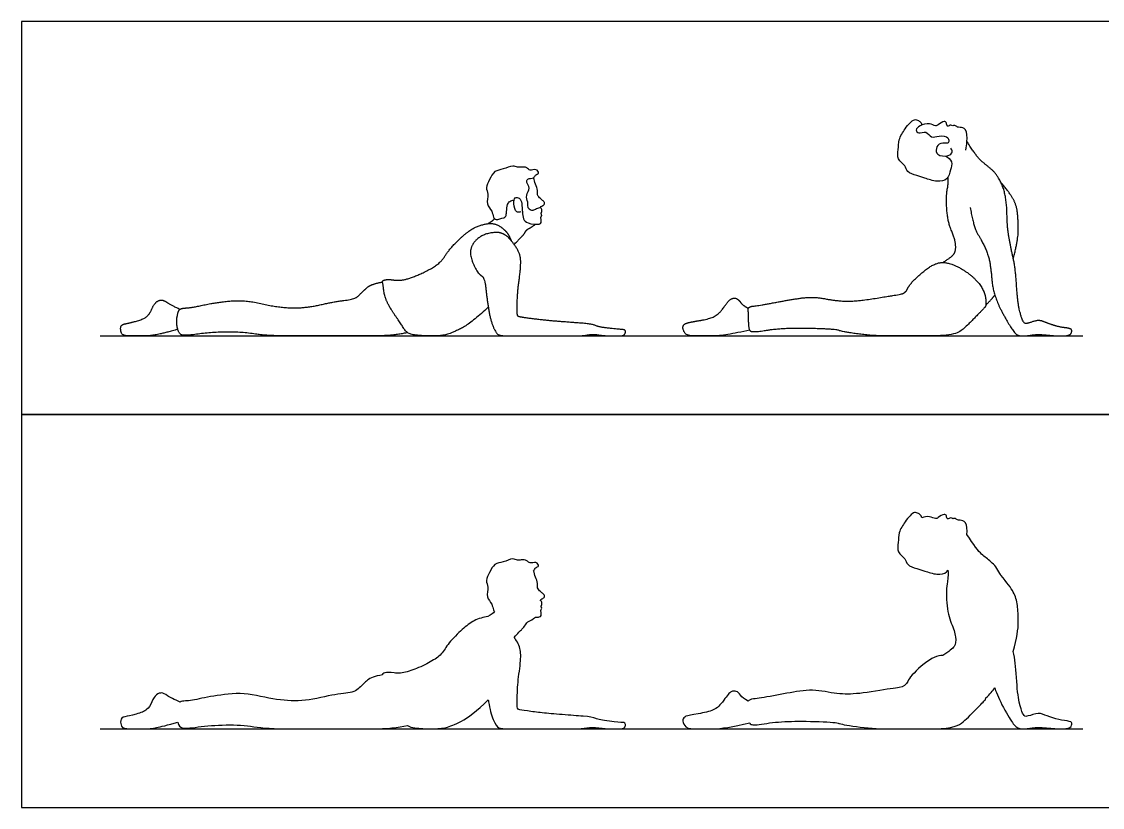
# Model space of a CAD drawing. Header units: millimetres. Extents: x 0.3 to 34.9, y 0.2 to 32.
# Drawn here: x 25.188 to 29.379, y 4.966 to 8.014 of the extents above; entities that cross this region are included whole.
import ezdxf

# ---------------------------------------------------------------- set-up
doc = ezdxf.new("R2010")
doc.units = ezdxf.units.MM
for name, color, linetype, true_color in [('AG-DIAGRAM', 7, 'Continuous', 0xfecc66), ('AG-OUTLINE', 7, 'Continuous', 0x8000ff), ('AG-PEOPLE', 7, 'Continuous', 0x66ccff), ('X-VPRT', 6, 'Continuous', 0xff00ff)]:
    doc.layers.add(name, color=color, linetype=linetype, true_color=true_color)

msp = doc.modelspace()

# ---------------------------------------------------------------- linework, layer by layer
at = {"layer": 'AG-DIAGRAM'}
for points in [[(25.4932, 6.7951), (29.3032, 6.7951)], [(25.4932, 5.2711), (29.3032, 5.2711)]]:
    msp.add_lwpolyline(points, dxfattribs=at)
at = {"layer": 'AG-OUTLINE'}
for points, knots in [([(29.034, 5.5706), (29.0397, 5.5442), (29.0438, 5.5109), (29.0487, 5.428), (29.0524, 5.3961), (29.0618, 5.3538), (29.0662, 5.3393), (29.0742, 5.3235), (29.0782, 5.3195), (29.0862, 5.319), (29.0955, 5.3214), (29.1247, 5.3316), (29.1372, 5.332), (29.1583, 5.3235), (29.1713, 5.3188), (29.2022, 5.3084), (29.2175, 5.3049), (29.2481, 5.3015), (29.257, 5.2989), (29.2618, 5.2918), (29.2613, 5.2869), (29.2542, 5.2743), (29.2432, 5.2711), (29.206, 5.2711), (29.1852, 5.2723), (29.1388, 5.2769), (29.1207, 5.2769), (29.0947, 5.2723), (29.0817, 5.2711), (29.0555, 5.2711), (29.045, 5.2761), (29.0292, 5.296), (29.0172, 5.3153), (28.9852, 5.3723), (28.9733, 5.3978), (28.9644, 5.4234), (28.9634, 5.4266), (28.9624, 5.4297), (28.9546, 5.4191), (28.943, 5.4063), (28.9277, 5.3912), (28.9272, 5.3872), (28.9261, 5.3844), (28.9204, 5.3785), (28.9084, 5.366), (28.8684, 5.3249), (28.85, 5.3074), (28.8165, 5.2784), (28.7754, 5.2711), (28.6448, 5.2711), (28.591, 5.2711), (28.5067, 5.2711), (28.4656, 5.274), (28.3857, 5.2853), (28.363, 5.2896), (28.3523, 5.2951), (28.3265, 5.2973), (28.2344, 5.3007), (28.1943, 5.3009), (28.1263, 5.2983), (28.0954, 5.2953), (28.0398, 5.2861), (28.0229, 5.2852), (28.0148, 5.2891), (28.0132, 5.2911), (28.0118, 5.2941), (27.9465, 5.2788), (27.8992, 5.2711), (27.841, 5.2711), (27.8165, 5.2711), (27.7769, 5.2711), (27.7645, 5.2753), (27.7546, 5.292), (27.7523, 5.2993), (27.7533, 5.3117), (27.7572, 5.3164), (27.7718, 5.3227), (27.7875, 5.3261), (27.8358, 5.3333), (27.8553, 5.3383), (27.8849, 5.351), (27.8986, 5.3633), (27.9236, 5.4002), (27.9333, 5.4112), (27.9474, 5.418), (27.9539, 5.4185), (27.9655, 5.4139), (27.971, 5.409), (27.9812, 5.3939), (27.9912, 5.3862), (28.0063, 5.3783), (28.0088, 5.383), (28.0156, 5.3859), (28.0425, 5.3885), (28.0681, 5.3926), (28.1387, 5.4063), (28.173, 5.4122), (28.2392, 5.4222), (28.2719, 5.4216), (28.3363, 5.409), (28.3655, 5.4059), (28.418, 5.4059), (28.4539, 5.4096), (28.545, 5.4244), (28.5758, 5.4293), (28.608, 5.4341), (28.6188, 5.4419), (28.6299, 5.4686), (28.6475, 5.4881), (28.7067, 5.5395), (28.7318, 5.5534), (28.755, 5.5557), (28.7576, 5.5558), (28.7601, 5.5558), (28.7847, 5.5706), (28.7996, 5.5823), (28.81, 5.5995), (28.8116, 5.6117), (28.8078, 5.6433), (28.8024, 5.6612), (28.7846, 5.7012), (28.7789, 5.7276), (28.7735, 5.7932), (28.7742, 5.8203), (28.7822, 5.863), (28.7828, 5.8778), (28.7799, 5.886), (28.7786, 5.884), (28.7695, 5.8727), (28.7366, 5.8669), (28.6907, 5.8838), (28.6612, 5.8922), (28.6202, 5.9054), (28.6166, 5.9331), (28.5818, 5.9548), (28.5892, 5.9951), (28.5872, 6.0323), (28.6135, 6.0743), (28.6318, 6.097), (28.6499, 6.1132), (28.666, 6.1071), (28.677, 6.0985), (28.6789, 6.0926), (28.6795, 6.0898), (28.6887, 6.0936), (28.71, 6.0973), (28.7322, 6.0838), (28.7422, 6.0899), (28.7655, 6.1069), (28.7761, 6.0982), (28.7759, 6.0795), (28.7919, 6.0922), (28.7985, 6.0842), (28.8072, 6.0897), (28.817, 6.0796), (28.8275, 6.0807), (28.8557, 6.0764), (28.8548, 6.0409), (28.8541, 6.0254), (28.88, 5.9843), (28.899, 5.9588), (28.9228, 5.9389), (28.9351, 5.9287), (28.9606, 5.9076), (28.9721, 5.8927), (28.9834, 5.8713), (28.9846, 5.8691), (28.9857, 5.8668), (29.0094, 5.8389), (29.0255, 5.817), (29.0425, 5.7854), (29.0478, 5.7682), (29.052, 5.7311), (29.0531, 5.7093), (29.0536, 5.6593), (29.0471, 5.6214), (29.034, 5.5706)], [-2.820392, -2.820392, -2.820392, -2.820392, -2.699544, -2.699544, -2.570994, -2.570994, -2.442444, -2.442444, -2.313895, -2.313895, -2.185345, -2.185345, -2.056795, -2.056795, -1.928246, -1.928246, -1.799696, -1.799696, -1.671146, -1.671146, -1.542596, -1.542596, -1.414047, -1.414047, -1.285497, -1.285497, -1.156947, -1.156947, -1.028398, -1.028398, -0.899848, -0.899848, -0.771298, -0.771298, -0.642749, -0.642749, -0.624716, -0.624716, -0.624716, -0.513014, -0.513014, -0.513014, -0.443255, -0.443255, -0.26003, -0.26003, -0.076805, -0.076805, 0.106419, 0.106419, 0.289644, 0.289644, 0.472869, 0.472869, 0.656093, 0.656093, 0.839318, 0.839318, 1.022543, 1.022543, 1.205767, 1.205767, 1.388992, 1.388992, 1.448799, 1.448799, 1.448799, 1.556722, 1.556722, 1.664645, 1.664645, 1.772568, 1.772568, 1.880491, 1.880491, 1.988414, 1.988414, 2.096337, 2.096337, 2.20426, 2.20426, 2.312183, 2.312183, 2.420106, 2.420106, 2.528029, 2.528029, 2.635952, 2.635952, 2.743875, 2.743875, 2.743875, 2.874393, 2.874393, 3.057618, 3.057618, 3.240842, 3.240842, 3.424067, 3.424067, 3.607292, 3.607292, 3.790517, 3.790517, 3.973741, 3.973741, 4.156966, 4.156966, 4.340191, 4.340191, 4.523415, 4.523415, 4.54522, 4.54522, 4.54522, 4.675452, 4.675452, 4.805683, 4.805683, 4.935915, 4.935915, 5.066146, 5.066146, 5.196377, 5.196377, 5.326609, 5.326609, 5.326609, 5.38258, 5.671034, 5.993541, 6.259973, 6.546764, 6.777255, 7.053715, 7.334175, 7.619853, 7.939965, 8.197046, 8.4109, 8.591897, 8.762767, 8.898414, 8.898414, 8.898414, 9.121223, 9.352042, 9.505544, 9.74424, 9.89427, 10.058005, 10.226624, 10.356597, 10.487256, 10.646285, 10.797302, 11.014579, 11.331495, 11.331495, 11.331495, 11.460045, 11.460045, 11.588595, 11.588595, 11.717144, 11.717144, 11.731963, 11.731963, 11.731963, 11.903136, 11.903136, 12.074308, 12.074308, 12.24548, 12.24548, 12.416653, 12.416653, 12.416653, 12.416653]), ([(27.0982, 5.6257), (27.1011, 5.6216), (27.1041, 5.6174), (27.1172, 5.5976), (27.1227, 5.5815), (27.1243, 5.5477), (27.1227, 5.5243), (27.1143, 5.4648), (27.1117, 5.4379), (27.1098, 5.39), (27.1094, 5.3729), (27.1102, 5.3526), (27.1124, 5.347), (27.1205, 5.3446), (27.1315, 5.3428), (27.1674, 5.3377), (27.1867, 5.3353), (27.2283, 5.3308), (27.2541, 5.3285), (27.3157, 5.3238), (27.3429, 5.3217), (27.3901, 5.3181), (27.4061, 5.3151), (27.4229, 5.307), (27.4407, 5.3035), (27.4948, 5.2977), (27.5119, 5.2961), (27.5264, 5.2954), (27.53, 5.2926), (27.5298, 5.2825), (27.5282, 5.2785), (27.5219, 5.2726), (27.5148, 5.2711), (27.4931, 5.2711), (27.482, 5.2711), (27.4592, 5.2711), (27.4447, 5.2724), (27.4094, 5.2774), (27.3939, 5.2774), (27.3673, 5.2724), (27.3504, 5.2711), (27.3093, 5.2711), (27.2859, 5.2711), (27.2332, 5.2711), (27.2017, 5.2711), (27.1286, 5.2711), (27.1001, 5.2711), (27.059, 5.2711), (27.0454, 5.2725), (27.032, 5.278), (27.0248, 5.2886), (27.0096, 5.3251), (27.0036, 5.3481), (26.9987, 5.3782), (26.9983, 5.3805), (26.9979, 5.3829), (26.9534, 5.3409), (26.9186, 5.3135), (26.8685, 5.2878), (26.8488, 5.2797), (26.8204, 5.2728), (26.8015, 5.2711), (26.7545, 5.2711), (26.7329, 5.2723), (26.7015, 5.2759), (26.6918, 5.2792), (26.6843, 5.2843), (26.6497, 5.2755), (26.6041, 5.2711), (26.491, 5.2711), (26.4404, 5.2711), (26.351, 5.2711), (26.2966, 5.2711), (26.1686, 5.2711), (26.1207, 5.2738), (26.0567, 5.2843), (26.0208, 5.2866), (25.9414, 5.2855), (25.9051, 5.2829), (25.8398, 5.2735), (25.8192, 5.2723), (25.8031, 5.2768), (25.7974, 5.2843), (25.7939, 5.2969), (25.7545, 5.2858), (25.7269, 5.2788), (25.6955, 5.2727), (25.6792, 5.2711), (25.6455, 5.2711), (25.6277, 5.2711), (25.5902, 5.2711), (25.5793, 5.2745), (25.5731, 5.2881), (25.5719, 5.2954), (25.5732, 5.3109), (25.5786, 5.3158), (25.5988, 5.3198), (25.6133, 5.3232), (25.6512, 5.333), (25.6647, 5.3389), (25.6811, 5.3525), (25.688, 5.3625), (25.6988, 5.3886), (25.7049, 5.3977), (25.7184, 5.4083), (25.7249, 5.4107), (25.7375, 5.4096), (25.7452, 5.4061), (25.7636, 5.3931), (25.7799, 5.3849), (25.8033, 5.3751), (25.8078, 5.3777), (25.8148, 5.3791), (25.8383, 5.3798), (25.8593, 5.3832), (25.915, 5.3959), (25.9491, 5.4012), (26.0296, 5.4101), (26.0715, 5.4072), (26.1584, 5.3868), (26.1979, 5.3811), (26.2691, 5.3789), (26.3073, 5.383), (26.3893, 5.4015), (26.4216, 5.4072), (26.469, 5.4116), (26.4865, 5.4183), (26.5089, 5.4409), (26.5195, 5.4509), (26.5394, 5.4684), (26.5587, 5.4752), (26.5872, 5.48), (26.5866, 5.4837), (26.5899, 5.4865), (26.6051, 5.4903), (26.617, 5.4901), (26.6485, 5.4856), (26.6656, 5.4872), (26.7023, 5.4978), (26.7223, 5.5056), (26.7653, 5.5258), (26.783, 5.5358), (26.8106, 5.5552), (26.8217, 5.5672), (26.8389, 5.5958), (26.8523, 5.6122), (26.8887, 5.6495), (26.9053, 5.6644), (26.9351, 5.6868), (26.9516, 5.6952), (26.9794, 5.7036), (26.9881, 5.7056), (26.996, 5.7065), (27.0092, 5.7139), (27.018, 5.7203), (27.0222, 5.7256), (27.0202, 5.7273), (27.0156, 5.735), (27.0148, 5.7568), (26.9872, 5.7813), (27.0009, 5.8211), (26.9853, 5.8465), (27.0034, 5.8777), (27.0205, 5.9137), (27.056, 5.9157), (27.0918, 5.9351), (27.1111, 5.9237), (27.1256, 5.9268), (27.1483, 5.9263), (27.1593, 5.9094), (27.1832, 5.9221), (27.1988, 5.9002), (27.1783, 5.8977), (27.1775, 5.887), (27.1737, 5.8845), (27.1761, 5.8762), (27.1802, 5.86), (27.191, 5.8359), (27.1857, 5.8173), (27.2001, 5.8031), (27.2103, 5.7954), (27.2195, 5.7862), (27.2107, 5.7755), (27.2003, 5.7741), (27.2008, 5.7695), (27.201, 5.7679), (27.2014, 5.7678), (27.2033, 5.7673), (27.2043, 5.7644), (27.2084, 5.7525), (27.1994, 5.747), (27.2084, 5.7389), (27.1997, 5.73), (27.2034, 5.727), (27.204, 5.71), (27.1984, 5.7044), (27.1865, 5.7038), (27.1805, 5.7041), (27.1705, 5.6964), (27.1623, 5.6911), (27.1499, 5.685), (27.1451, 5.6804), (27.1383, 5.6682), (27.1339, 5.6626), (27.123, 5.6523), (27.1129, 5.6417), (27.0982, 5.6257)], [0.846765, 0.846765, 0.846765, 0.846765, 0.884612, 0.884612, 1.010985, 1.010985, 1.137358, 1.137358, 1.263731, 1.263731, 1.390104, 1.390104, 1.516477, 1.516477, 1.64285, 1.64285, 1.769223, 1.769223, 1.895596, 1.895596, 2.021969, 2.021969, 2.148342, 2.148342, 2.274715, 2.274715, 2.401089, 2.401089, 2.527462, 2.527462, 2.653835, 2.653835, 2.780208, 2.780208, 2.906581, 2.906581, 3.032954, 3.032954, 3.159327, 3.159327, 3.2857, 3.2857, 3.412073, 3.412073, 3.538446, 3.538446, 3.664819, 3.664819, 3.791192, 3.791192, 3.917566, 3.917566, 4.043939, 4.043939, 4.054702, 4.054702, 4.054702, 4.182027, 4.182027, 4.309351, 4.309351, 4.436676, 4.436676, 4.564, 4.564, 4.641327, 4.641327, 4.641327, 4.853177, 4.853177, 5.065026, 5.065026, 5.276875, 5.276875, 5.488725, 5.488725, 5.700574, 5.700574, 5.912424, 5.912424, 6.124273, 6.124273, 6.319031, 6.319031, 6.319031, 6.416494, 6.416494, 6.513957, 6.513957, 6.61142, 6.61142, 6.708883, 6.708883, 6.806346, 6.806346, 6.903809, 6.903809, 7.001272, 7.001272, 7.098735, 7.098735, 7.196198, 7.196198, 7.293661, 7.293661, 7.391124, 7.391124, 7.488587, 7.488587, 7.58605, 7.58605, 7.58605, 7.728953, 7.728953, 7.940803, 7.940803, 8.152652, 8.152652, 8.364502, 8.364502, 8.576351, 8.576351, 8.788201, 8.788201, 9.00005, 9.00005, 9.2119, 9.2119, 9.423749, 9.423749, 9.635598, 9.635598, 9.635598, 9.749724, 9.749724, 9.877049, 9.877049, 10.004373, 10.004373, 10.131698, 10.131698, 10.259023, 10.259023, 10.386347, 10.386347, 10.513672, 10.513672, 10.640996, 10.640996, 10.768321, 10.768321, 10.835225, 10.835225, 10.835225, 10.912191, 10.912191, 10.912191, 11.015124, 11.24743, 11.525523, 11.821092, 12.068758, 12.349266, 12.64381, 12.923598, 13.224127, 13.435894, 13.620043, 13.841952, 14.037721, 14.265672, 14.460884, 14.639511, 14.814134, 14.814134, 14.814134, 15.059826, 15.304363, 15.506087, 15.711917, 15.891709, 16.047335, 16.209954, 16.357435, 16.463328, 16.463328, 16.463328, 16.482413, 16.579925, 16.742211, 16.874423, 17.014635, 17.163084, 17.254949, 17.444686, 17.593758, 17.71901, 17.71901, 17.71901, 17.786599, 17.786599, 17.854188, 17.854188, 17.921777, 17.921777, 17.989365, 17.989365, 17.989365, 17.989365])]:
    msp.add_open_spline(points, degree=3, knots=knots, dxfattribs=at)
at = {"layer": 'AG-PEOPLE'}
for points, knots in [([(28.7725, 7.4927), (28.7816, 7.4876), (28.8, 7.4707), (28.7899, 7.4393), (28.7808, 7.3987), (28.7366, 7.3909), (28.6907, 7.4078), (28.6612, 7.4162), (28.6202, 7.4294), (28.6166, 7.4571), (28.5818, 7.4788), (28.5892, 7.5191), (28.5872, 7.5563), (28.6135, 7.5983), (28.6318, 7.621), (28.6499, 7.6372), (28.666, 7.6311), (28.677, 7.6225), (28.6789, 7.6166), (28.6795, 7.6138)], [0, 0, 0, 0, 0.25957, 0.516724, 0.801667, 1.090121, 1.412628, 1.67906, 1.965851, 2.196342, 2.472802, 2.753262, 3.03894, 3.359052, 3.616134, 3.829987, 4.010984, 4.181854, 4.317501, 4.317501, 4.317501, 4.317501]), ([(28.8501, 7.5162), (28.8525, 7.5271), (28.8544, 7.5471), (28.8557, 7.6004), (28.8275, 7.6047), (28.817, 7.6036), (28.8072, 7.6137), (28.7985, 7.6082), (28.7919, 7.6162), (28.7759, 7.6035), (28.7761, 7.6222), (28.7655, 7.6309), (28.7422, 7.6139), (28.7322, 7.6078), (28.7079, 7.6226), (28.6726, 7.6138), (28.653, 7.5947), (28.6668, 7.5776), (28.6974, 7.5943), (28.7149, 7.5588), (28.7447, 7.5739), (28.7856, 7.5693), (28.7833, 7.5461), (28.7797, 7.5405), (28.7497, 7.5477), (28.7322, 7.5225), (28.7362, 7.4946), (28.7825, 7.4888), (28.8004, 7.5085), (28.7943, 7.5199), (28.7912, 7.524)], [0, 0, 0, 0, 0.267861, 0.584777, 0.802054, 0.953071, 1.1121, 1.242758, 1.372732, 1.541351, 1.705085, 1.855116, 2.093812, 2.247313, 2.478133, 2.758602, 2.978622, 3.150293, 3.393687, 3.642045, 3.894078, 4.168926, 4.360642, 4.463294, 4.701019, 4.940899, 5.159614, 5.453973, 5.668731, 5.851221, 5.851221, 5.851221, 5.851221]), ([(27.124, 7.2765), (27.1189, 7.2753), (27.1038, 7.2711), (27.0959, 7.3078), (27.0984, 7.3342), (27.122, 7.3319), (27.1289, 7.3076), (27.1297, 7.2762), (27.1325, 7.2483), (27.15, 7.2295), (27.1961, 7.2261), (27.204, 7.234), (27.2034, 7.251), (27.1997, 7.254), (27.2084, 7.2629), (27.1994, 7.271), (27.2084, 7.2765), (27.2043, 7.2884), (27.2027, 7.293), (27.1867, 7.2913), (27.1748, 7.2802), (27.1587, 7.283), (27.1499, 7.2952), (27.1531, 7.3149), (27.1408, 7.3412), (27.1641, 7.3685), (27.145, 7.3886), (27.1477, 7.408), (27.177, 7.4038), (27.1782, 7.4216), (27.1988, 7.4242), (27.1832, 7.4461), (27.1593, 7.4334), (27.1483, 7.4503), (27.1256, 7.4508), (27.1111, 7.4477), (27.0918, 7.4591), (27.056, 7.4397), (27.0205, 7.4377), (27.0034, 7.4017), (26.9853, 7.3705), (27.0009, 7.3451), (26.9872, 7.3053), (27.0148, 7.2808), (27.0157, 7.2562), (27.0269, 7.2427), (27.0581, 7.2534), (27.067, 7.2581), (27.0691, 7.278), (27.0711, 7.3047), (27.0803, 7.318), (27.0924, 7.3216), (27.0981, 7.3219)], [0, 0, 0, 0, 0.192526, 0.470275, 0.702377, 0.893402, 1.12383, 1.400828, 1.650478, 1.888236, 2.205385, 2.354457, 2.544194, 2.636059, 2.784508, 2.92472, 3.056933, 3.219218, 3.31673, 3.495846, 3.691457, 3.872729, 4.048416, 4.258946, 4.509504, 4.771942, 5.006528, 5.184748, 5.41624, 5.594121, 5.772747, 5.96796, 6.195911, 6.391679, 6.613588, 6.797737, 7.009504, 7.310034, 7.589822, 7.884366, 8.164874, 8.41254, 8.708109, 8.986202, 9.218508, 9.398427, 9.664928, 9.813553, 10.020499, 10.273571, 10.46505, 10.646715, 10.646715, 10.646715, 10.646715]), ([(27.201, 7.2919), (27.2008, 7.2935), (27.2003, 7.2981), (27.2107, 7.2995), (27.2195, 7.3102), (27.2103, 7.3194), (27.2001, 7.3271), (27.1857, 7.3413), (27.191, 7.3599), (27.1802, 7.384), (27.1761, 7.4002), (27.1737, 7.4085)], [0, 0, 0, 0, 0.105893, 0.253374, 0.415993, 0.571619, 0.751411, 0.957241, 1.158965, 1.403502, 1.649194, 1.649194, 1.649194, 1.649194])]:
    msp.add_open_spline(points, degree=3, knots=knots, dxfattribs=at)
for points in [[(28.8668, 7.293), (28.8796, 7.2176), (28.9145, 7.1597), (28.9393, 7.1043), (28.9484, 7.0435), (28.9538, 6.978), (28.9772, 6.9106), (29.0252, 6.825), (29.0489, 6.7951), (29.0882, 6.7951), (29.1272, 6.8021), (29.1968, 6.7951), (29.2525, 6.7951), (29.263, 6.8141), (29.2558, 6.8246), (29.2099, 6.8297), (29.1636, 6.8454), (29.1319, 6.8581), (29.0882, 6.8429), (29.0762, 6.8436), (29.0642, 6.8673), (29.05, 6.9306), (29.0423, 7.0588), (29.0234, 7.1404), (29.0099, 7.2212), (29.0092, 7.3006), (28.9976, 7.3687), (28.967, 7.4263), (28.9287, 7.458), (28.893, 7.4878), (28.8541, 7.5494)], [(28.7601, 7.0798), (28.797, 7.102), (28.8126, 7.1278), (28.8068, 7.1752), (28.7802, 7.2352), (28.7722, 7.3336), (28.7842, 7.3977), (28.7799, 7.41)], [(29.034, 7.0946), (29.0537, 7.1708), (29.053, 7.2458), (29.0468, 7.3015), (29.0213, 7.3489), (28.9857, 7.3908)], [(26.9979, 6.9069), (26.9311, 6.844), (26.8559, 6.8054), (26.8133, 6.7951), (26.7427, 6.7951), (26.6841, 6.8019), (26.661, 6.8396), (26.6116, 6.9113), (26.5942, 6.955), (26.5902, 6.996), (26.585, 7.0093), (26.6092, 7.0153), (26.6564, 7.0085), (26.7115, 7.0245), (26.7761, 7.0549), (26.8175, 7.0841), (26.8431, 7.1269), (26.8978, 7.1828), (26.9425, 7.2164), (26.9971, 7.233), (27.034, 7.228), (27.0662, 7.2022), (27.0785, 7.1844), (27.0875, 7.1636)], [(26.996, 7.2305), (27.0158, 7.2417), (27.0222, 7.2496)], [(27.0982, 7.1497), (27.1203, 7.1737), (27.1366, 7.1892), (27.1468, 7.2075), (27.1655, 7.2166), (27.1805, 7.2281)], [(26.9714, 7.0288), (26.9586, 7.0358), (26.9263, 7.1029), (26.932, 7.1477), (26.9708, 7.1865), (27.0303, 7.1995), (27.0656, 7.1881), (27.0919, 7.1596), (27.1223, 7.114), (27.1247, 7.0632), (27.1122, 6.9739), (27.1093, 6.902), (27.1103, 6.8716), (27.1226, 6.868), (27.1763, 6.8604), (27.2388, 6.8537), (27.3311, 6.8466), (27.4019, 6.8412), (27.4272, 6.8289), (27.5083, 6.8203), (27.53, 6.8192), (27.5298, 6.804), (27.5203, 6.7951), (27.4877, 6.7951), (27.4535, 6.7951), (27.4006, 6.8026), (27.3606, 6.7951), (27.299, 6.7951), (27.22, 6.7951), (27.1103, 6.7951), (27.0487, 6.7951), (27.0286, 6.8034), (27.0058, 6.8583), (26.9923, 6.9413), (26.9841, 7.0217), (26.9714, 7.0288)], [(28.926, 6.9443), (28.9213, 6.9754), (28.8675, 7.0364), (28.7837, 7.0825), (28.7215, 7.0764), (28.6327, 6.9992), (28.616, 6.9593), (28.5677, 6.9521), (28.4312, 6.9299), (28.3524, 6.9299), (28.2558, 6.9487), (28.1564, 6.9337), (28.0504, 6.9132), (28.0032, 6.9088), (28.0077, 6.8827), (28.0077, 6.8166), (28.026, 6.8077), (28.1092, 6.8216), (28.2114, 6.8255), (28.3496, 6.8205), (28.3657, 6.8122), (28.4856, 6.7951), (28.6121, 6.7951), (28.8081, 6.7951), (28.8584, 6.8387), (28.9183, 6.9003), (28.9307, 6.9132), (28.926, 6.9443)], [(26.6843, 6.8083), (26.6323, 6.7951), (26.4627, 6.7951), (26.3286, 6.7951), (26.1367, 6.7951), (26.0407, 6.8109), (25.9215, 6.8093), (25.8234, 6.7951), (25.7982, 6.8022), (25.7878, 6.8465), (25.7941, 6.8862), (25.8032, 6.9028), (25.8454, 6.904), (25.9289, 6.923), (26.0498, 6.9363), (26.1801, 6.9057), (26.2868, 6.9023), (26.4097, 6.9301), (26.4809, 6.9367), (26.5145, 6.9706), (26.5444, 6.9968), (26.5872, 7.004)], [(25.7939, 6.8209), (25.7347, 6.8043), (25.6877, 6.7951), (25.6371, 6.7951), (25.5808, 6.7951), (25.5716, 6.8155), (25.5735, 6.8388), (25.6039, 6.8448), (25.6606, 6.8595), (25.6853, 6.8799), (25.7015, 6.9191), (25.7218, 6.9349), (25.7407, 6.9334), (25.7682, 6.9138), (25.8033, 6.8991)], [(28.0118, 6.8181), (27.9138, 6.7951), (27.8264, 6.7951), (27.767, 6.7951), (27.7521, 6.8202), (27.7535, 6.8388), (27.7754, 6.8482), (27.8479, 6.8592), (27.8923, 6.8781), (27.9298, 6.9335), (27.9509, 6.9437), (27.9684, 6.9367), (27.9837, 6.9142), (28.0063, 6.9023)], [(28.9277, 6.9152), (28.9506, 6.9378), (28.9624, 6.9537)]]:
    msp.add_open_spline(points, degree=2, dxfattribs=at)
at = {"layer": 'X-VPRT'}
for points in [[(25.1884, 8.0143), (25.1884, 6.4903), (29.608, 6.4903), (29.608, 8.0143)], [(25.1884, 6.4903), (25.1884, 4.9663), (29.608, 4.9663), (29.608, 6.4903)]]:
    msp.add_lwpolyline(points, close=True, dxfattribs=at)

doc.saveas('drawing.dxf')
